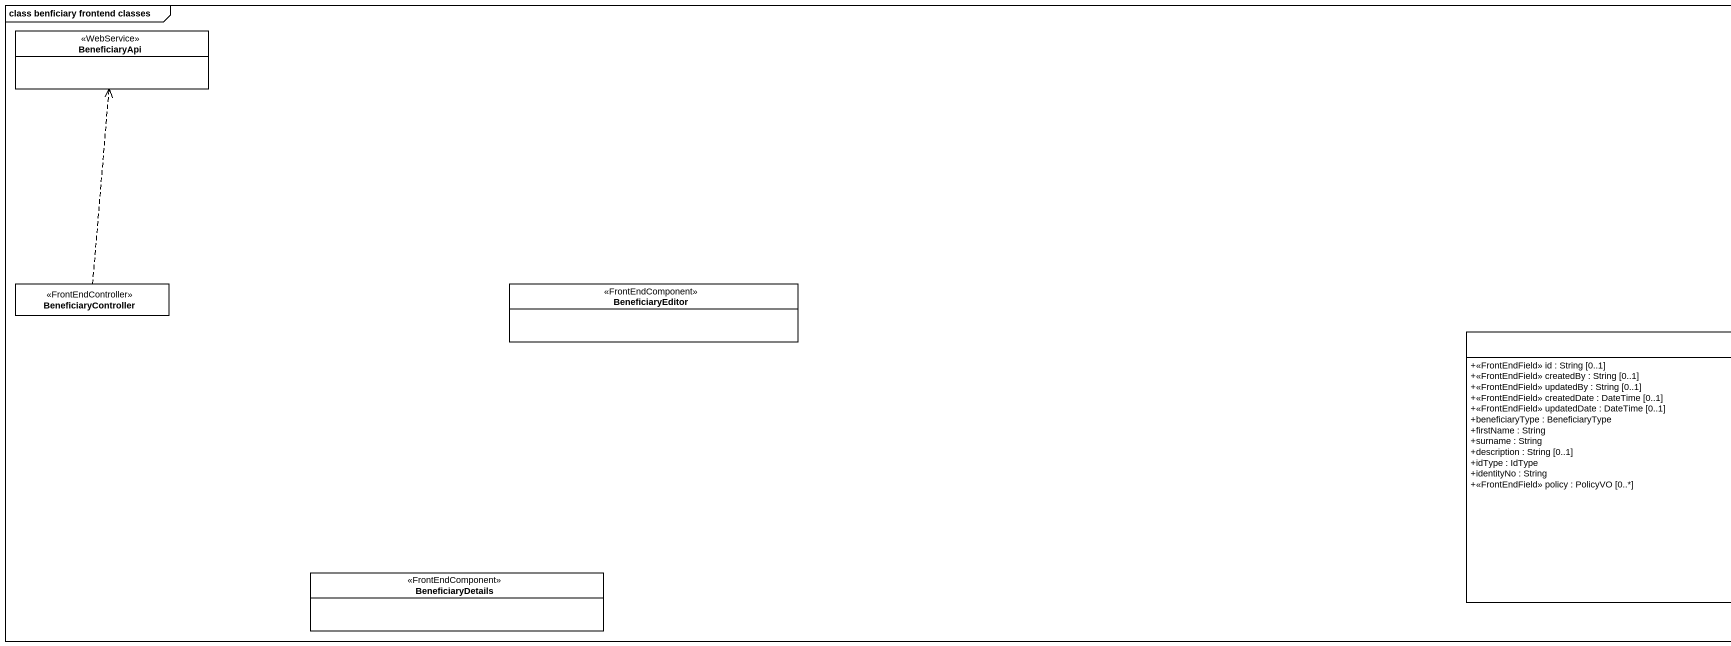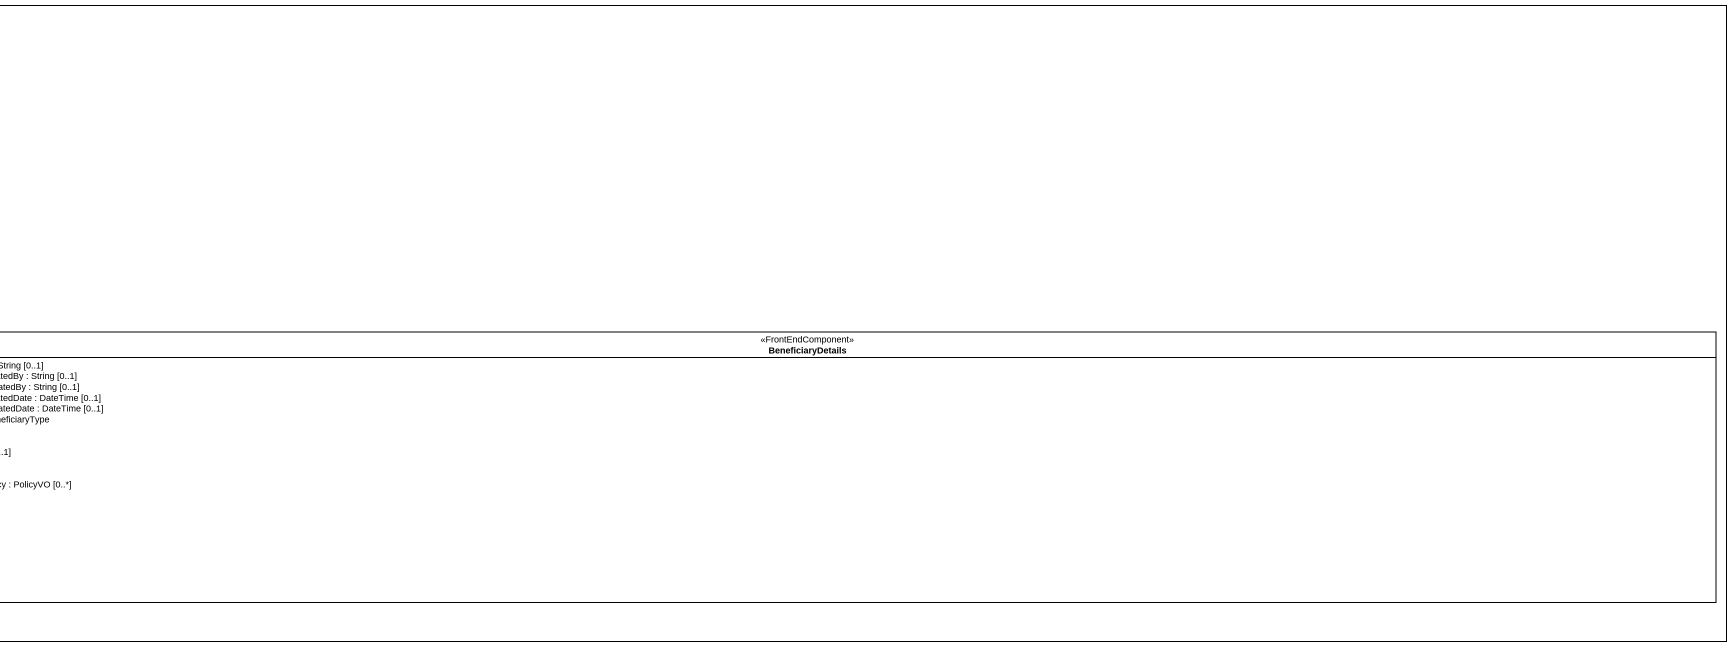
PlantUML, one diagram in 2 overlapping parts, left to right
@startuml
mainframe class benficiary frontend classes
hide circle
hide empty members
skinparam classAttributeIconSize 0
class BeneficiaryApi <<WebService>>
class BeneficiaryController <<FrontEndController>>
class BeneficiaryEditor <<FrontEndComponent>>
class BeneficiaryDetails <<FrontEndComponent>> {
  +<<FrontEndField>> id : String [0..1]
  +<<FrontEndField>> createdBy : String [0..1]
  +<<FrontEndField>> updatedBy : String [0..1]
  +<<FrontEndField>> createdDate : DateTime [0..1]
  +<<FrontEndField>> updatedDate : DateTime [0..1]
  +beneficiaryType : BeneficiaryType
  +firstName : String
  +surname : String
  +description : String [0..1]
  +idType : IdType
  +identityNo : String
  +<<FrontEndField>> policy : PolicyVO [0..*]
}
class "BeneficiaryDetails" as BeneficiaryDetails_2 <<FrontEndComponent>>
BeneficiaryController .up.> BeneficiaryApi
@enduml
